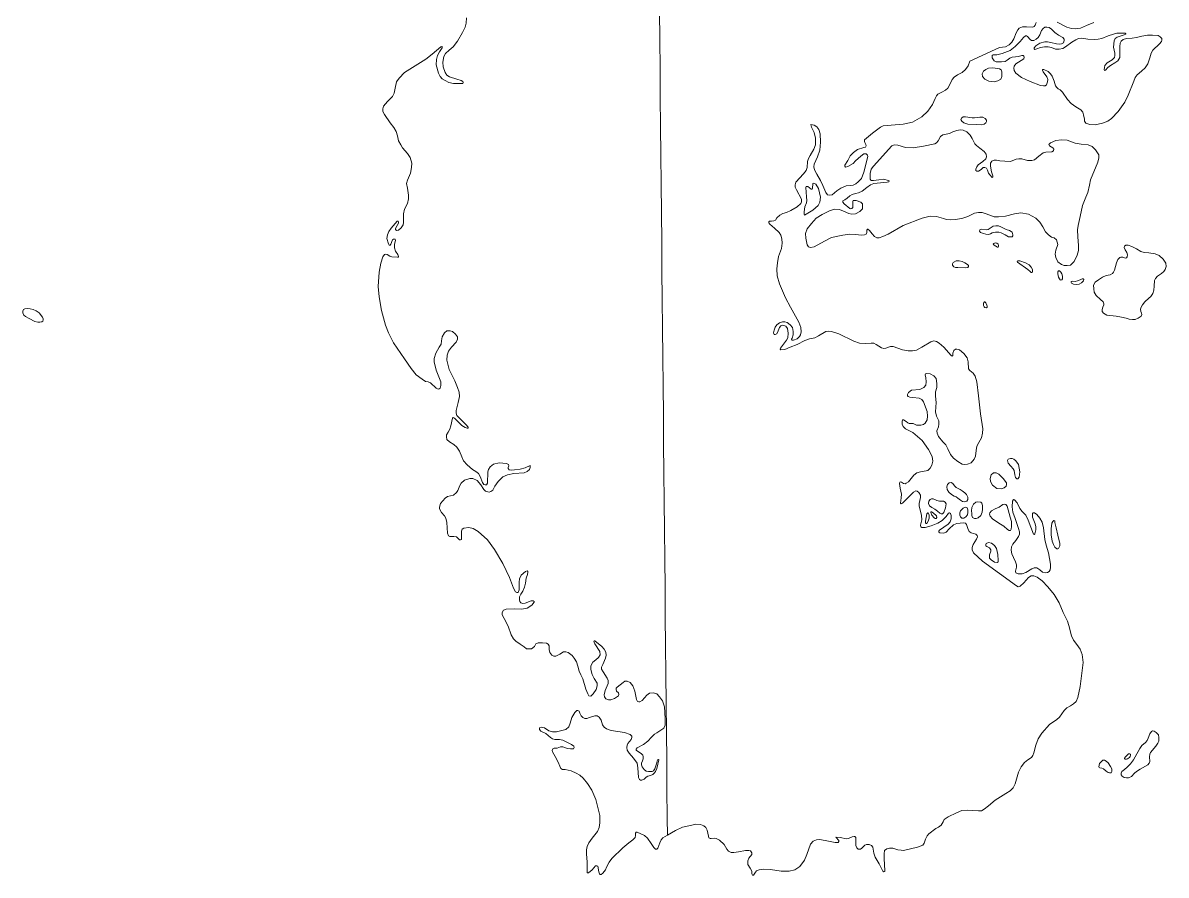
# Model space of a CAD drawing. Header units: metres. Extents: x -835890 to 1024355, y 79891 to 2211954.
# Drawn here: x 126264 to 272503, y 1800279 to 1909306 of the extents above; entities that cross this region are included whole.
import ezdxf

# ---------------------------------------------------------------- set-up
doc = ezdxf.new("R2010")
doc.units = ezdxf.units.M
doc.header["$LTSCALE"] = 2200
doc.layers.add('18', color=7, linetype='Continuous', lineweight=13)

msp = doc.modelspace()

# ---------------------------------------------------------------- linework, layer by layer
at = {"layer": '18'}
for points in [[(183022, 1909957), (182972, 1909282), (182824, 1908772), (182503, 1908072), (181877, 1906970), (181284, 1906229)], [(199534, 1809945), (199825, 1808927), (200075, 1807889), (200075, 1806975), (199992, 1806352), (199773, 1805844), (199067, 1805013), (198651, 1804411), (198443, 1803954), (198339, 1803497), (198381, 1803020), (198464, 1801919), (198443, 1801193), (198443, 1800757), (198443, 1800591), (198610, 1800570), (199067, 1800944), (199503, 1801463), (199669, 1801483), (199815, 1801421), (199919, 1800715), (200002, 1800466), (200106, 1800341), (200231, 1800341), (200438, 1800528), (200771, 1800964), (200937, 1801297), (201280, 1801930), (201592, 1802407), (203026, 1803778), (203795, 1804401), (204293, 1804774), (204584, 1805107), (204647, 1805356), (204647, 1805667), (204709, 1805792), (204834, 1805792), (205301, 1805574), (205779, 1805345), (206174, 1805013), (206611, 1804328), (206964, 1803830), (207193, 1803581), (207359, 1803581), (207484, 1803747), (207754, 1804432), (207899, 1804806), (208107, 1805034), (208710, 1805377), (208687, 1807547), (208652, 1811233), (208616, 1814920), (208581, 1818607), (208545, 1822294), (208510, 1825982), (208474, 1829669), (208439, 1833357), (208403, 1837045), (208368, 1840733), (208332, 1844421), (208297, 1848109), (208261, 1851798), (208225, 1855487), (208190, 1859176), (208154, 1862865), (208119, 1866554), (208083, 1870244), (208048, 1873933), (208012, 1877623), (207977, 1881314), (207941, 1885004), (207906, 1888694), (207870, 1892385), (207834, 1896076), (207799, 1899767), (207763, 1903459), (207728, 1907150), (207692, 1910842)], [(227019, 1804224), (226541, 1802937), (226239, 1802179), (225657, 1801369), (225013, 1800975), (224286, 1800788), (223268, 1800788), (221875, 1800995), (221023, 1801037), (220431, 1800964), (220119, 1800840), (219974, 1800674), (219703, 1800279), (219599, 1800279), (219516, 1800466), (219496, 1800798), (219288, 1801172), (219018, 1801650), (219018, 1802106), (219142, 1802439), (219516, 1802937), (219516, 1803124), (219350, 1803373), (219142, 1803435), (218685, 1803435), (217812, 1803269), (217210, 1803186), (216856, 1803186), (216545, 1803331), (216316, 1803622), (215963, 1804183), (215391, 1804754), (214934, 1804982), (214685, 1805003), (214310, 1804982), (214165, 1804961), (214019, 1805044), (213957, 1805273), (213812, 1806020), (213625, 1806394), (213375, 1806581), (212939, 1806747), (212357, 1806788), (211817, 1806685), (210653, 1806415), (209749, 1805968), (208710, 1805377), (208687, 1807547), (208652, 1811233), (208616, 1814920), (208581, 1818607), (208545, 1822294), (208510, 1825982), (208474, 1829669), (208439, 1833357), (208403, 1837045), (208368, 1840733), (208332, 1844421), (208297, 1848109), (208261, 1851798), (208225, 1855487), (208190, 1859176), (208154, 1862865), (208119, 1866554), (208083, 1870244), (208048, 1873933), (208012, 1877623), (207977, 1881314), (207941, 1885004), (207906, 1888694), (207870, 1892385), (207834, 1896076), (207799, 1899767), (207763, 1903459), (207728, 1907150), (207692, 1910842)], [(255868, 1909349), (255764, 1908996), (255618, 1908830), (255452, 1908747), (254662, 1908788), (254143, 1908788), (253686, 1908643), (253519, 1908414), (253311, 1908020), (253041, 1907272), (252771, 1906857), (252418, 1906483), (251950, 1906245), (251186, 1906163), (247385, 1904387), (247167, 1903816), (246834, 1903359), (246419, 1902965), (245837, 1902674), (245400, 1902362), (245151, 1902051), (244756, 1901241), (244569, 1900971), (244289, 1900691), (243831, 1900421), (243312, 1900172), (243125, 1899964), (242938, 1899611), (242605, 1898864), (242023, 1898013), (241254, 1897286), (240039, 1896611), (238875, 1896341), (236298, 1896154), (235955, 1895957), (234957, 1895189), (233918, 1894337), (233918, 1894130), (233960, 1893984), (234105, 1893735), (234126, 1893569), (234043, 1893424), (233835, 1893382), (233045, 1893112), (232505, 1892718), (232100, 1892292), (231788, 1891711), (231414, 1891109), (231393, 1890963), (231476, 1890860), (231788, 1890922), (232453, 1891316), (232786, 1891649), (233430, 1892271), (233825, 1892541), (234116, 1892562), (234324, 1892396), (234365, 1892230), (234199, 1891752), (234137, 1891358), (233846, 1890216), (233534, 1889406), (233129, 1888960), (232796, 1888711), (232464, 1888524), (232069, 1888482), (231591, 1888441), (230884, 1888150), (230365, 1887797), (229783, 1887319), (229492, 1887257), (229180, 1887319), (228972, 1887589), (228598, 1888503), (228276, 1889136)], [(255116, 1901801), (254002, 1902307), (253294, 1902854), (253071, 1903218), (253010, 1903521), (253051, 1903784), (253283, 1904057), (254296, 1904725), (254357, 1904927), (254316, 1905029), (254195, 1905110), (254033, 1905110), (253607, 1905008), (253223, 1904948), (252797, 1904927), (252494, 1904786), (252190, 1904543), (251906, 1904381), (251441, 1904320), (250752, 1904320), (250509, 1904462), (250246, 1904847), (250246, 1905130), (250367, 1905231), (250833, 1905231), (251542, 1905393), (252534, 1905777), (253182, 1906303), (253850, 1906931), (254245, 1907446), (254509, 1907649), (254650, 1907649), (254772, 1907548), (255096, 1907163), (255278, 1907042), (255562, 1907042), (255865, 1907204), (256149, 1907426), (256351, 1907770), (256574, 1908316), (256756, 1908600), (256999, 1908741), (257222, 1908762), (257546, 1908701), (257850, 1908519), (258275, 1908053), (258731, 1907720), (259298, 1907416), (259480, 1907234), (259480, 1907052), (259359, 1906748), (259136, 1906607), (258893, 1906587), (258468, 1906607), (257759, 1906789), (257334, 1906870), (256989, 1906870), (256362, 1906728), (255835, 1906384), (255612, 1906101), (255612, 1905980), (255714, 1905919), (255957, 1905980), (256422, 1906162), (256929, 1906222), (257394, 1906222), (257820, 1906141), (258346, 1905959), (258832, 1905959), (259298, 1906040), (259642, 1906222), (260452, 1906850), (260938, 1907133), (261303, 1907295), (261667, 1907335), (262477, 1907234), (263308, 1907194), (263814, 1907214), (264270, 1907325), (265100, 1907649), (265768, 1907851), (266214, 1907973), (266740, 1907993), (267267, 1907993), (267348, 1907912), (267348, 1907851), (267145, 1907770), (266254, 1907487), (265971, 1907305), (265849, 1907022), (265768, 1906192), (265930, 1905443), (265950, 1905120), (265890, 1904857), (265606, 1904594), (264978, 1904189), (264675, 1903865), (264604, 1903612), (264563, 1903289), (264624, 1903228), (264766, 1903248)], [(263266, 1909349), (262331, 1908954), (261531, 1908632), (260886, 1908529), (260388, 1908570), (259806, 1908757), (258559, 1909401)], [(264766, 1903248), (265049, 1903592), (265373, 1903855), (265940, 1904199), (266305, 1904442), (266467, 1904644), (266588, 1904887), (266568, 1906283), (266629, 1906728), (266750, 1906971), (267024, 1907163), (267449, 1907285), (268138, 1907345), (268725, 1907426), (269413, 1907588), (270102, 1907730), (270770, 1907730), (271479, 1907689), (271742, 1907527), (271935, 1907295), (271935, 1907113), (271914, 1906910), (271651, 1906607), (270801, 1905818), (270598, 1905413), (270436, 1904847), (270153, 1904078), (269818, 1903542), (269332, 1903117), (268806, 1902672), (268563, 1902328), (268360, 1901842), (267652, 1900061), (267216, 1899161), (266366, 1897967), (265535, 1897077), (265029, 1896733), (264371, 1896460), (263439, 1896278), (262731, 1896298), (262245, 1896480), (262062, 1896743), (262042, 1897006), (261941, 1897553), (261839, 1897876), (261596, 1898160), (260948, 1898584), (260341, 1898989), (259895, 1899495), (259257, 1900436), (258933, 1900719), (258690, 1900881), (258508, 1901023), (258366, 1901265), (258164, 1901832), (257921, 1902479), (257698, 1902803), (257405, 1903076), (256858, 1903339), (256675, 1903339), (256675, 1903238), (256756, 1903036), (257263, 1902408), (257364, 1902065), (257324, 1901741), (257202, 1901397), (257040, 1901235), (256797, 1901235), (256453, 1901296), (255116, 1901801)], [(181284, 1906229), (180790, 1905801), (180329, 1905390), (180106, 1904987), (179975, 1904296), (180024, 1903687), (180271, 1902963), (180485, 1902617), (180815, 1902403), (181753, 1902107), (182346, 1901943), (182561, 1901811), (182593, 1901663), (182544, 1901564), (182231, 1901531), (181342, 1901548), (180749, 1901696), (180263, 1901948), (179884, 1902162), (179637, 1902425), (179439, 1902852), (179143, 1903938), (179176, 1904628), (179291, 1905122), (179571, 1905615), (179884, 1906108), (179884, 1906224), (179835, 1906273), (179736, 1906256), (178616, 1905301), (177798, 1904662), (175087, 1902950), (174383, 1902247), (174076, 1901762), (173897, 1900970), (173744, 1900305), (173539, 1899896), (172925, 1899232), (172414, 1898644), (172324, 1898299), (172324, 1897967), (172529, 1897584), (173245, 1896536), (173731, 1895923), (174012, 1895412), (174191, 1894849), (174332, 1894223), (174613, 1893687), (174844, 1893303), (175483, 1892613), (175815, 1892102), (176020, 1891361), (175995, 1890799), (175854, 1890071), (175445, 1889202), (175342, 1888742), (175445, 1888154), (175598, 1887285), (175598, 1886774), (175445, 1886212), (175099, 1885458), (174946, 1884896), (174971, 1883772), (174895, 1883465), (174664, 1883082), (174332, 1882775), (174076, 1882749), (173948, 1882877), (173948, 1882979), (174153, 1883388), (174306, 1883669), (174306, 1883848), (174255, 1883950), (174153, 1883950), (173360, 1883056), (173079, 1882622), (172900, 1882187), (172823, 1881702), (173028, 1881037), (173130, 1880858), (173232, 1880858), (173334, 1881012), (173539, 1881548), (173693, 1881651), (173897, 1881625), (173910, 1881485), (173782, 1880999), (173808, 1880513), (173910, 1880105), (174217, 1879670), (174319, 1879415), (174319, 1879312), (174191, 1879312), (173475, 1879389), (173219, 1879440), (172861, 1879670), (172631, 1879721), (172503, 1879670), (172299, 1879389), (172043, 1878571), (171851, 1877409)], [(228276, 1889136), (227840, 1889946), (227528, 1890507), (227424, 1890901), (227486, 1891233), (227923, 1892168), (228203, 1893009), (228286, 1894047), (228245, 1895126), (228058, 1895666), (227819, 1895988), (227486, 1896216), (227050, 1896320), (227154, 1895947), (227486, 1895261), (227653, 1894576), (227632, 1893704), (227424, 1893143), (226988, 1892334), (226749, 1891950), (226624, 1891555), (226582, 1890808), (226478, 1890413), (226125, 1889977), (225148, 1888939), (225055, 1888596), (225055, 1888306), (225221, 1887953), (225865, 1886748), (225865, 1886395), (225782, 1886188), (225325, 1885772), (224494, 1885295), (223943, 1885035), (223465, 1884911), (223070, 1884703), (222717, 1884371), (222530, 1884080), (222343, 1883976), (222031, 1883956), (221782, 1883956), (221698, 1883873), (221698, 1883727), (221802, 1883540), (222405, 1883063), (222987, 1882481), (223236, 1882149), (223361, 1881692), (223392, 1881121), (223309, 1880457), (222935, 1879398), (222810, 1878609), (222686, 1877841), (222758, 1876958), (223029, 1875920), (223797, 1874135), (224452, 1872920), (225512, 1871010), (225761, 1870345), (225813, 1869774), (225751, 1869401), (225605, 1869172), (225315, 1868881), (224837, 1868715), (224608, 1868736), (224566, 1868840), (224650, 1868985), (224816, 1869401), (224816, 1869816), (224712, 1870335), (224400, 1870667), (224047, 1870958), (223714, 1871062), (223444, 1871062), (223029, 1870916), (222717, 1870688), (222488, 1870376), (222363, 1869982), (222301, 1869650), (222363, 1869442), (222509, 1869421), (222717, 1869546), (222862, 1869920), (223029, 1870356), (223236, 1870543), (223465, 1870626), (223839, 1870501), (224088, 1870190), (224172, 1869629), (224109, 1869027), (223964, 1868695), (223174, 1867698), (223132, 1867573), (223236, 1867470), (223714, 1867532), (224400, 1867802), (225315, 1868155), (226271, 1868674), (226894, 1868902), (227559, 1869027), (228016, 1869255)], [(228500, 1884807), (229422, 1885280), (230094, 1885454), (230717, 1885429), (231215, 1885230), (231913, 1884932), (232311, 1884832), (232785, 1884857), (233308, 1885180), (233656, 1885529), (233681, 1885852), (233681, 1886150), (233432, 1886374), (232859, 1886573), (232535, 1886598), (232461, 1886598), (232411, 1886499), (232411, 1886200), (232411, 1885951), (232411, 1885703), (232286, 1885553), (232162, 1885504), (232037, 1885553), (231315, 1886175), (231165, 1886374), (231165, 1886523), (231415, 1886673), (231713, 1886872), (232062, 1887170), (232361, 1887369), (232760, 1887468), (233158, 1887543), (233607, 1887767), (234229, 1888264), (234703, 1888588), (235126, 1888737), (236820, 1888911), (237032, 1888978), (237057, 1889077), (236957, 1889152), (236384, 1889301), (235761, 1889226), (235064, 1889127), (234765, 1889152), (234665, 1889301), (234640, 1889550), (234640, 1890023), (234790, 1890570), (235089, 1890994), (237406, 1893557), (237742, 1893694), (238165, 1893644), (239162, 1893370), (240158, 1893321), (241453, 1893520), (242898, 1893818), (243147, 1893968), (243322, 1894217), (243658, 1894752), (243957, 1895001), (244356, 1895075), (244804, 1895150), (245227, 1895374), (245726, 1895548), (246149, 1895623), (246548, 1895573), (247021, 1895349), (247420, 1894951), (247694, 1894528), (248017, 1893831), (248242, 1893607), (248690, 1893283), (249238, 1892860), (249500, 1892524), (249525, 1892176), (249425, 1891927), (249051, 1891578), (248453, 1891130), (248279, 1890882), (248179, 1890608), (248179, 1890434), (248279, 1890334), (248503, 1890334), (248852, 1890558), (249101, 1890782), (249325, 1890807), (249525, 1890707), (249674, 1890458), (249799, 1890085), (249948, 1889861), (250247, 1889538), (250347, 1889562), (250347, 1889737), (250172, 1890259), (250023, 1890956), (250023, 1891354), (250222, 1891603), (250521, 1891728), (250795, 1891753), (251243, 1891653), (251866, 1891603)], [(251866, 1891603), (252589, 1891578), (253311, 1891852), (253660, 1891927), (254058, 1891927), (254781, 1891703), (255304, 1891678), (255665, 1891765), (256238, 1892263), (256786, 1892686), (257135, 1892785), (257882, 1892810), (258106, 1892935), (258131, 1893159), (258031, 1893333), (257583, 1893557), (257508, 1893731), (257708, 1893955), (258380, 1894254), (259128, 1894353), (259850, 1894279), (260871, 1893930), (261644, 1893806), (262528, 1893694), (263051, 1893470), (263474, 1893072), (263873, 1892425), (263873, 1892026), (263773, 1891504), (262827, 1889214), (262690, 1888554), (262466, 1887584), (262216, 1886987), (261818, 1885941), (261494, 1884523), (261232, 1883365), (261183, 1882818), (261208, 1881947), (261282, 1880827), (261282, 1880180), (261120, 1879570), (260747, 1878798), (260249, 1878301), (259825, 1878251), (259451, 1878251), (259128, 1878375), (258654, 1878749), (258380, 1879296), (258305, 1879719), (258380, 1880217), (258629, 1880939), (258580, 1881237), (258480, 1881536), (258181, 1881785), (257832, 1881909), (257459, 1882183), (257085, 1882581), (256736, 1883228), (256362, 1883801), (255839, 1884323), (254905, 1884834), (253934, 1884983), (253112, 1884859), (251941, 1884585), (251069, 1884485), (250521, 1884510), (249475, 1884883), (248989, 1885045), (248491, 1885045), (247993, 1884946), (247121, 1884523), (246373, 1884299), (245526, 1884149), (244929, 1884124), (244430, 1884149), (244032, 1884299), (243135, 1884547), (242300, 1884560), (241304, 1884336), (238863, 1883365), (236945, 1882270), (236285, 1881984), (235786, 1881810), (235487, 1881810), (235188, 1881959), (234890, 1882332), (234566, 1882756), (234366, 1882930), (234292, 1882930), (234217, 1882805), (234217, 1882482), (234117, 1882283), (233918, 1882183), (233594, 1882158), (232722, 1882233), (232000, 1882258), (231128, 1882158), (229708, 1881860), (228799, 1881399), (227479, 1880652), (227030, 1880553)], [(227030, 1880553), (226756, 1880652), (226607, 1880901), (226407, 1881748), (226383, 1882345), (226607, 1882942), (227130, 1883639), (227753, 1884311), (228500, 1884807)], [(171851, 1877409), (171723, 1875594), (171825, 1874265), (172145, 1872489), (172631, 1870624), (173015, 1869653), (173667, 1868362), (175074, 1866318), (175943, 1865092), (176557, 1864274), (177325, 1863712), (177759, 1863431), (178092, 1863405), (178424, 1863252), (179115, 1862587), (179371, 1862459), (179524, 1862485), (179652, 1862587), (179729, 1862919), (179729, 1863379), (179140, 1864887), (178885, 1865960), (178885, 1866369), (179089, 1867034), (179524, 1867800), (179754, 1868209), (179831, 1868618), (179908, 1869129), (180189, 1869666), (180496, 1869921), (180931, 1869921), (181238, 1869819), (181621, 1869487), (181852, 1869155), (181852, 1868822), (181673, 1868465), (181110, 1867800), (180701, 1867315), (180547, 1866778), (180483, 1866152), (180790, 1864977), (181506, 1863494), (181864, 1862677), (182056, 1862051), (182107, 1861514), (181954, 1860722), (181673, 1859725), (181673, 1859393), (181775, 1859086), (182184, 1858652), (182977, 1857885), (183207, 1857579), (183207, 1857451), (183105, 1857451), (182849, 1857553), (182414, 1857809), (181928, 1858269), (181494, 1858754), (181315, 1858831), (181212, 1858729), (181020, 1857745), (180893, 1857336), (180662, 1856927), (180458, 1856595), (180432, 1856339), (180509, 1856007), (180816, 1855726), (181378, 1855368), (181788, 1855010), (182095, 1854525), (182414, 1853771), (182645, 1853260), (183079, 1852749), (183770, 1852187), (184205, 1851931), (184537, 1851650), (184767, 1851292), (185074, 1850500), (185228, 1850270), (185381, 1850193), (185560, 1850219), (185688, 1850423), (185739, 1851880), (185842, 1852161), (186046, 1852519), (186481, 1852851), (187197, 1853004), (188118, 1852928), (188374, 1852826), (188425, 1852647), (188323, 1852417), (188323, 1852289), (188451, 1852110), (188732, 1852084), (189167, 1852136), (189857, 1852212), (190497, 1852391), (191136, 1852698), (191162, 1852417), (191085, 1852187), (190753, 1851906)], [(228016, 1869255), (228993, 1869816), (229346, 1869878), (229720, 1869837), (230635, 1869504), (232568, 1868570), (233264, 1868352), (234033, 1868269), (234781, 1868352), (235093, 1868331), (235425, 1868144), (236090, 1867750), (236402, 1867667), (236630, 1867708), (237233, 1867916), (237566, 1867916), (238802, 1867490), (239509, 1867345), (240070, 1867345), (240569, 1867449), (241275, 1867802), (242418, 1868508), (242772, 1868612), (243135, 1868539), (243468, 1868331), (244070, 1867812), (245006, 1866732), (245130, 1866670), (245213, 1866774), (245234, 1867044), (245338, 1867376), (245546, 1867563), (245733, 1867584), (246065, 1867480), (246606, 1867002), (247042, 1866442), (247167, 1865943), (247229, 1865030), (247385, 1864833), (247822, 1864500), (248092, 1864106), (248300, 1863400), (248507, 1861573), (248767, 1859278), (249037, 1857389), (249027, 1856797), (248881, 1856237), (248528, 1855634), (248320, 1855219), (248258, 1854928), (248133, 1853870), (247957, 1853506), (247562, 1853029), (247105, 1852842), (246710, 1852800), (246419, 1852862), (245878, 1853195), (245297, 1853631), (244902, 1854108), (244590, 1854793), (244320, 1855313), (243925, 1855728), (243405, 1856392), (243198, 1856828), (243187, 1857109), (243374, 1857607), (243416, 1857981), (243416, 1858375), (243125, 1858998), (243021, 1859559), (243083, 1860721), (243011, 1861562), (243011, 1862102), (243177, 1862663), (243177, 1863161), (243094, 1863805), (242803, 1864137), (242314, 1864397), (241857, 1864459), (241712, 1864417), (241691, 1864272), (241774, 1863877), (241816, 1863400), (241774, 1862964), (241525, 1862673), (241005, 1862424), (239924, 1862299), (239530, 1862030), (239405, 1861760), (239426, 1861593), (239509, 1861490), (239717, 1861427), (240111, 1861386), (240901, 1861282), (241234, 1861137), (241483, 1860846), (241951, 1859569), (241992, 1858988), (241930, 1858510), (241680, 1858095), (241452, 1857908)], [(241452, 1857908), (241140, 1857825), (240808, 1857825), (240558, 1857846), (240143, 1858053), (239893, 1858074), (239623, 1858074), (239478, 1858136), (239270, 1858323), (238896, 1858531), (238792, 1858510), (238729, 1858323), (238729, 1857950), (238875, 1857659), (239176, 1857379), (240111, 1856901), (241296, 1855863), (242127, 1854742), (242564, 1853828), (242657, 1853257), (242533, 1852717), (242325, 1852323), (242034, 1852053), (241805, 1851990), (241099, 1851887), (240600, 1851741), (240226, 1851451), (239540, 1850599), (239259, 1850402), (239114, 1850340), (238927, 1850360), (238657, 1850568), (238511, 1850610), (238449, 1850568), (238407, 1850381), (238490, 1849779), (238636, 1849011), (238615, 1848533), (238532, 1847869), (238594, 1847786), (238802, 1847848), (239280, 1848388), (240195, 1849281), (240465, 1849447), (240673, 1849405), (240860, 1849239), (241067, 1848907), (241088, 1848575), (240901, 1847827), (240901, 1847474), (241057, 1847028), (241223, 1846301), (241265, 1845741), (241099, 1845035), (241140, 1844848), (241265, 1844765), (241660, 1844765), (242429, 1844972), (243301, 1845325), (243842, 1845637), (244361, 1846177), (244673, 1846571), (244798, 1846613), (244922, 1846530), (244985, 1846280), (244985, 1845844), (244860, 1845491), (244611, 1845159), (243530, 1844412), (243447, 1844266), (243447, 1844142), (243551, 1844059), (244070, 1844038), (244361, 1844163), (244756, 1844578), (245297, 1845097), (245733, 1845263), (246564, 1845367), (246824, 1845294), (246969, 1845128), (247136, 1844630), (247323, 1844256), (247572, 1844048), (248175, 1843882), (248341, 1843716), (248362, 1843550), (248258, 1843259), (247801, 1842574), (247697, 1842200), (247697, 1841889), (247874, 1841526), (249017, 1840425), (253360, 1837269), (253578, 1837176), (253848, 1837259), (254306, 1837653), (254908, 1838359), (255220, 1838546), (255594, 1838588), (256010, 1838401), (256654, 1837923)], [(190753, 1851906), (190394, 1851752), (189064, 1851650), (188272, 1851497), (187658, 1851216), (187069, 1850653), (186635, 1850040), (186366, 1849542), (186136, 1849363), (185906, 1849286), (185420, 1849414), (185241, 1849593), (184831, 1850206), (184371, 1850743), (183808, 1850998), (183450, 1851024), (182734, 1850794), (182325, 1850411), (182171, 1850130), (181890, 1849491), (181711, 1849235), (181327, 1848903), (180586, 1848699), (180266, 1848507), (179703, 1847817), (179550, 1847357), (179550, 1847127), (179806, 1846667), (180215, 1846233), (180368, 1845951), (180496, 1845389), (180560, 1844022), (180688, 1843690), (180893, 1843588), (181404, 1843588), (181711, 1843537), (182120, 1843153), (182248, 1843153), (182376, 1843230), (182376, 1843434), (182376, 1844278), (182453, 1844533), (182657, 1844661), (183322, 1844763), (183859, 1844610), (184524, 1844227), (185701, 1843179), (186609, 1841939), (187658, 1840151), (188502, 1838362), (189013, 1837008), (189269, 1836522), (189448, 1836420), (189627, 1836445), (189729, 1836778), (189729, 1837749), (189781, 1838183), (190011, 1838643), (190548, 1839129), (190778, 1839205), (190855, 1839129), (190855, 1839026), (190804, 1838745), (190625, 1838260), (190548, 1837646), (190433, 1837097), (190228, 1836611), (189972, 1836203), (189793, 1835870), (189793, 1835513), (189819, 1835283), (189972, 1835104), (190228, 1835027), (190535, 1835053), (191277, 1835385), (191533, 1835385), (191661, 1835283), (191661, 1835180), (191379, 1834823), (190765, 1834439), (190049, 1834312), (189128, 1834337), (188105, 1834312), (187747, 1834158), (187594, 1833877), (187594, 1833596), (187837, 1833123), (188348, 1832127), (188732, 1831028), (189013, 1830517), (189320, 1830210), (189857, 1829827), (190394, 1829469), (190701, 1829239), (191059, 1829213), (191315, 1829239), (191724, 1829546), (191878, 1829852), (192185, 1829980), (192748, 1829980), (193233, 1829955)], [(256654, 1837923), (257361, 1837176), (258171, 1836200), (258815, 1835120), (259324, 1833885), (259574, 1833386), (259886, 1832763), (260073, 1832203), (260405, 1830895), (260644, 1830324), (261060, 1829763), (261496, 1829182), (261766, 1828517), (261870, 1827479), (261507, 1824396), (261216, 1822984), (260977, 1822496), (260665, 1822185), (260291, 1821935), (259792, 1821686), (259480, 1821333), (258878, 1820482), (258504, 1820170), (257589, 1819548), (256602, 1818437), (256145, 1817731), (255833, 1816900), (255563, 1815924), (255449, 1815582), (255262, 1815333), (254825, 1815021), (254389, 1814668), (253973, 1814128), (253599, 1813443), (253183, 1811948), (252924, 1811460), (252570, 1811045), (252009, 1810734), (250638, 1809882), (249765, 1809155), (249224, 1808719), (248881, 1808522), (248507, 1808522), (247073, 1808605), (246367, 1808543), (245702, 1808232), (244642, 1807754), (244122, 1807380), (243966, 1807100), (243717, 1806685), (243405, 1806415), (243031, 1806228), (242138, 1805584), (241930, 1805314), (241722, 1804878), (241556, 1804380), (241369, 1804131), (240714, 1803871), (238927, 1803435), (238594, 1803456), (238199, 1803497), (237555, 1803726), (237098, 1803747), (236765, 1803664), (236475, 1803414), (236423, 1802989), (236423, 1802345), (236526, 1800892), (236506, 1800726), (236402, 1800684), (236277, 1800788), (235799, 1801743), (235300, 1802594), (235113, 1803093), (234968, 1803840), (234802, 1804068), (234511, 1804193), (234178, 1804193), (233970, 1804110), (233575, 1803715), (233388, 1803612), (233118, 1803591), (232952, 1803757), (232827, 1804089), (232827, 1805086), (232703, 1805210), (232578, 1805231), (232329, 1805190), (231871, 1804961), (231580, 1804920), (230863, 1805096), (230261, 1805117), (230635, 1804723), (230635, 1804577), (230531, 1804473), (230178, 1804473), (229325, 1804639), (228203, 1804826), (227767, 1804806), (227372, 1804619), (227019, 1804224)], [(193233, 1829955), (193464, 1829827), (193592, 1829622), (193592, 1829162), (193668, 1828754), (193924, 1828421), (194193, 1828306), (194448, 1828306), (194960, 1828562), (195420, 1828843), (195702, 1828843), (196034, 1828741), (196546, 1828357), (196802, 1828051), (197083, 1827565), (197236, 1827029), (197415, 1826390), (197646, 1825904), (197876, 1825393), (198259, 1824064), (198515, 1823451), (198669, 1823221), (198899, 1823170), (199206, 1823451), (199589, 1824039), (199717, 1824499), (199717, 1824857), (199334, 1825419), (199103, 1825930), (198899, 1826594), (198899, 1827054), (199180, 1827514), (199564, 1827821), (199896, 1828102), (200101, 1828460), (200075, 1828869), (199410, 1829865), (199308, 1830172), (199334, 1830248), (199410, 1830248), (200331, 1829533), (200638, 1829201), (200817, 1828817), (200868, 1828434), (200792, 1828051), (200433, 1827233), (200293, 1826888), (200293, 1826607), (200472, 1826275), (201009, 1825457), (201137, 1825176), (201111, 1824793), (200753, 1823898), (200625, 1823362), (200651, 1823106), (200843, 1822838), (201175, 1822684), (201482, 1822684), (201943, 1822889), (202454, 1823195), (202505, 1823400), (202454, 1823604), (202198, 1823834), (202173, 1824013), (202173, 1824192), (202301, 1824345), (202684, 1824627), (203068, 1824933), (203247, 1825112), (203554, 1825112), (203938, 1824933), (204296, 1824499), (204551, 1823834), (204756, 1822761), (204884, 1822506), (205037, 1822429), (205165, 1822429), (205498, 1822633), (206086, 1823298), (206419, 1823553), (206892, 1823587), (207352, 1823459), (207710, 1823102), (208094, 1822566), (208324, 1821800), (208426, 1820318), (208426, 1819476), (208273, 1819091), (207348, 1818478), (207037, 1818312), (206663, 1817918), (206226, 1817419), (205665, 1817004), (204834, 1816568), (204730, 1816381), (204730, 1816277), (205395, 1815779), (205561, 1815613), (205603, 1815447), (205603, 1815177), (205520, 1814907)], [(205520, 1814907), (205416, 1814616), (205416, 1814388), (205478, 1814139), (205748, 1813807), (205977, 1813578), (206309, 1813516), (206746, 1813537), (206933, 1813620), (207099, 1813890), (207307, 1814533), (207452, 1815032), (207556, 1815073), (207598, 1815011), (207348, 1813931), (207203, 1813557), (207078, 1813370), (206829, 1813163), (206538, 1813038), (206226, 1812955), (205998, 1812831), (205727, 1812561), (205436, 1812415), (205270, 1812415), (205125, 1812519), (205000, 1812768), (204938, 1813993), (204834, 1814596), (204387, 1815250), (203805, 1815872), (203576, 1816246), (203535, 1816599), (203556, 1816890), (203660, 1817139), (204075, 1817637), (204179, 1817887), (204179, 1818053), (203930, 1818281), (203202, 1818530), (201529, 1818769), (200906, 1818977), (200615, 1819205), (200428, 1819496), (200220, 1820119), (199992, 1820492), (199742, 1820658), (199410, 1820638), (198765, 1820430), (198412, 1820326), (198163, 1820326), (197872, 1820451), (197664, 1820679), (197518, 1820991), (197415, 1821261), (197269, 1821323), (197124, 1821323), (196853, 1821094), (196500, 1820451), (196282, 1819734), (196095, 1819236), (195700, 1818925), (194515, 1818592), (194017, 1818592), (193539, 1818759), (192978, 1819132), (192562, 1819215), (192354, 1819132), (192354, 1818904), (192520, 1818717), (193144, 1818385), (193767, 1817887), (194017, 1817720), (194328, 1817637), (194890, 1817637), (195347, 1817554), (196427, 1816973), (196760, 1816765), (196802, 1816599), (196677, 1816454), (196303, 1816454), (195949, 1816475), (195347, 1816703), (195014, 1816703), (194599, 1816537), (194214, 1816506), (194048, 1816423), (193986, 1816236), (194006, 1816049), (194339, 1815447), (194734, 1814720), (194942, 1814222), (195087, 1813931), (195295, 1813807), (195627, 1813786), (196417, 1813640), (197051, 1813319), (197508, 1813069), (197945, 1812696), (198485, 1812010), (199046, 1811138), (199534, 1809945)]]:
    msp.add_lwpolyline(points, dxfattribs=at)
for points in [[(250317, 1903562), (251167, 1903440), (251410, 1903278), (251491, 1903056), (251491, 1902429), (251370, 1902085), (250985, 1901882), (250499, 1901781), (249831, 1901862), (249304, 1902105), (249021, 1902429), (248980, 1902793), (249122, 1903117), (249426, 1903339), (249770, 1903501)], [(248241, 1896288), (247147, 1896329), (246641, 1896511), (246378, 1896713), (246256, 1896935), (246317, 1897118), (246520, 1897279), (246844, 1897300), (247694, 1897138), (247978, 1897138), (248383, 1897199), (248666, 1897259), (249071, 1897239), (249375, 1897057), (249537, 1896855), (249537, 1896672), (249436, 1896531), (249213, 1896349), (248929, 1896248)], [(226482, 1887071), (226407, 1888239), (226457, 1888389), (226657, 1888389), (227080, 1888016), (227205, 1888016), (227279, 1888115), (227329, 1888737), (227429, 1888787), (227678, 1888687), (228052, 1888115), (228301, 1887021), (228226, 1886349), (227977, 1885951), (227329, 1885354), (226258, 1884708), (226183, 1884807), (226183, 1885131), (226283, 1885777), (226482, 1886300), (226532, 1886598)], [(250661, 1882528), (250266, 1882434), (250039, 1882321), (249776, 1882246), (249436, 1882265), (249135, 1882340), (248777, 1882491), (248645, 1882679), (248683, 1882829), (248909, 1882905), (249493, 1882848), (249719, 1882867), (250002, 1883055), (250379, 1883281), (250699, 1883338), (251057, 1883338), (251377, 1883206), (251717, 1883036), (252056, 1882886), (252471, 1882735), (252791, 1882528), (252866, 1882378), (252885, 1882190), (252885, 1882058), (252791, 1881926), (252621, 1881926), (252357, 1881926), (251905, 1882171), (251396, 1882434), (251114, 1882528)], [(250718, 1880722), (250511, 1880873), (250398, 1881004), (250454, 1881098), (250624, 1881155), (250831, 1881117), (251038, 1880986), (251076, 1880816), (251076, 1880684), (251001, 1880628), (250925, 1880628)], [(264852, 1876999), (265361, 1877093), (265644, 1877244), (265775, 1877395), (265907, 1877658), (266134, 1878618), (266341, 1879052), (266567, 1879277), (266718, 1879353), (266944, 1879353), (267283, 1879221), (267415, 1879240), (267528, 1879390), (267547, 1879616), (267472, 1879918), (267255, 1880285), (267142, 1880586), (267179, 1880755), (267330, 1880850), (267632, 1880850), (268122, 1880718), (268706, 1880379), (269252, 1880059), (269686, 1879927), (270270, 1879908), (271080, 1879776), (271627, 1879550), (272136, 1879080), (272447, 1878562), (272503, 1878148), (272390, 1877771), (272221, 1877508), (271919, 1877225), (271391, 1876886), (271146, 1876623), (271015, 1876340), (270958, 1875625), (270930, 1875107), (270817, 1874674), (270553, 1874297), (270289, 1874071), (269761, 1873619), (269460, 1873224), (269290, 1872942), (269234, 1872697), (269262, 1872367), (269356, 1872179), (269394, 1872010), (269318, 1871803), (268942, 1871539), (268527, 1871351), (268188, 1871351), (267792, 1871388), (267377, 1871539), (266812, 1871671), (266115, 1871765), (264909, 1871934), (264475, 1872160), (264315, 1872396), (264315, 1872640), (264390, 1872942), (264522, 1873224), (264522, 1873375), (264428, 1873601), (264126, 1873921), (263542, 1874448), (263316, 1874862), (263241, 1875295), (263231, 1875738), (263420, 1876152), (263834, 1876453), (264343, 1876754)], [(245875, 1878013), (245564, 1878025), (245337, 1878082), (245168, 1878289), (245168, 1878496), (245262, 1878647), (245639, 1878854), (246035, 1878854), (246393, 1878778), (246770, 1878628), (247109, 1878383), (247222, 1878251), (247222, 1878119), (247147, 1878025), (246864, 1877969)], [(254826, 1877734), (253507, 1878713), (253469, 1878826), (253545, 1878882), (253790, 1878844), (254525, 1878600), (254977, 1878336), (255241, 1878054), (255392, 1877752), (255410, 1877508), (255373, 1877376), (255260, 1877376), (255090, 1877489)], [(258727, 1876754), (258633, 1877187), (258633, 1877470), (258746, 1877564), (258859, 1877564), (259048, 1877413), (259180, 1877187), (259236, 1876886), (259236, 1876566), (259142, 1876434), (259029, 1876378), (258935, 1876416), (258859, 1876547)], [(260847, 1876237), (261168, 1876312), (261507, 1876444), (261752, 1876576), (261884, 1876576), (261959, 1876463), (261922, 1876312), (261695, 1876048), (261394, 1875879), (261036, 1875822), (260640, 1875860), (260395, 1875992), (260339, 1876105), (260376, 1876199), (260546, 1876255)], [(249578, 1873186), (249615, 1873055), (249615, 1872942), (249521, 1872866), (249333, 1872904), (249220, 1872979), (249144, 1873149), (249144, 1873394), (249182, 1873544), (249257, 1873619), (249333, 1873619), (249446, 1873506)], [(127784, 1871122), (127054, 1871476), (126581, 1871747), (126379, 1871920), (126275, 1872191), (126264, 1872411), (126348, 1872633), (126529, 1872738), (126848, 1872765), (127203, 1872731), (127593, 1872640), (127975, 1872481), (128347, 1872192), (128778, 1871664), (128876, 1871463), (128876, 1871324), (128810, 1871126), (128705, 1871070), (128587, 1871042), (128427, 1871022), (128184, 1871035)], [(252648, 1852579), (252311, 1852988), (252214, 1853325), (252311, 1853494), (252600, 1853590), (252793, 1853590), (253033, 1853494), (253274, 1853277), (253612, 1852796), (253780, 1851881), (253684, 1851207), (253539, 1850966), (253395, 1850966), (253226, 1851159), (253130, 1851472), (253058, 1852025), (252937, 1852242)], [(251660, 1851039), (252070, 1850485), (252070, 1850244), (252022, 1850028), (251805, 1849835), (251395, 1849691), (250865, 1849739), (250311, 1850148), (250022, 1850629), (249998, 1851039), (250143, 1851472), (250432, 1851737), (250769, 1851737), (251106, 1851592)], [(245867, 1848523), (245662, 1848680), (245397, 1848776), (245036, 1848969), (244698, 1849282), (244506, 1849595), (244457, 1849956), (244554, 1850244), (244747, 1850485), (244987, 1850509), (245228, 1850389), (245445, 1850100), (245662, 1849883), (246144, 1849619), (246421, 1849462), (246734, 1849197), (246975, 1848981), (247119, 1848644), (247119, 1848331), (246999, 1848114), (246734, 1848018), (246445, 1848066), (246180, 1848235)], [(243253, 1846822), (242916, 1847110), (242530, 1847303), (242241, 1847543), (242097, 1847808), (242145, 1848120), (242314, 1848313), (242482, 1848409), (242723, 1848409), (243181, 1848217), (243494, 1848120), (244024, 1848120), (244241, 1848000), (244361, 1847784), (244265, 1847279), (244072, 1846677), (243879, 1846485), (243735, 1846485), (243542, 1846605)], [(246216, 1846899), (246361, 1847043), (246553, 1847212), (246794, 1847332), (247035, 1847260), (247156, 1847019), (247156, 1846682), (247083, 1846369), (246891, 1846105), (246626, 1845960), (246385, 1845960), (246192, 1846105), (246120, 1846345), (246120, 1846634)], [(247613, 1846899), (247661, 1847308), (247878, 1847717), (248143, 1847982), (248408, 1848054), (248794, 1848006), (248938, 1847862), (249010, 1847573), (249010, 1847116), (248986, 1846730), (248794, 1846273), (248480, 1846008), (248215, 1845912), (247975, 1845912), (247734, 1846032), (247637, 1846297), (247637, 1846562)], [(251106, 1845286), (250299, 1845876), (249986, 1846189), (249914, 1846454), (249962, 1846646), (250179, 1846887), (250636, 1847152), (251166, 1847368), (251600, 1847681), (251769, 1847753), (252010, 1847681), (252178, 1847489), (252564, 1846093), (252708, 1845515), (252708, 1844889), (252684, 1844528), (252612, 1844384), (252443, 1844360), (252226, 1844480), (251745, 1844913)], [(253612, 1844637), (253178, 1845888), (252901, 1846718), (252805, 1847392), (252853, 1848138), (252997, 1848331), (253118, 1848283), (253455, 1847898), (253792, 1847200), (254081, 1846815), (254563, 1846309), (254852, 1845708), (255527, 1843902), (255623, 1843854), (255719, 1843951), (255816, 1844432), (255816, 1844817), (255744, 1845226), (255430, 1846069), (255430, 1846526), (255479, 1846622), (255671, 1846622), (255960, 1846430), (256346, 1845948), (256635, 1845419), (256828, 1844721), (256996, 1843229), (257165, 1842482), (257454, 1841520), (257707, 1840064), (257707, 1839630), (257683, 1839317), (257538, 1839125), (257345, 1838981), (257056, 1838956), (256671, 1839053), (256334, 1839342), (255972, 1839582), (255804, 1839606), (255611, 1839582), (255322, 1839462), (254575, 1839005), (254093, 1838812), (253563, 1838812), (253274, 1838956), (253226, 1839149), (253347, 1839678), (253347, 1839967), (253250, 1840376), (252985, 1840906), (252768, 1841363), (252696, 1841869), (252720, 1842278), (252889, 1842615), (253298, 1843072), (253636, 1843602), (253732, 1843914), (253732, 1844179)], [(241711, 1845571), (241892, 1846502), (242012, 1846622), (242085, 1846622), (242181, 1846333), (242181, 1845924), (242085, 1845563), (241892, 1845274), (241796, 1845250), (241723, 1845347)], [(242819, 1845980), (242530, 1846341), (242386, 1846653), (242386, 1846749), (242482, 1846774), (242723, 1846629), (243133, 1846244), (243181, 1846028), (243108, 1845908), (242964, 1845908)], [(257924, 1843000), (257779, 1843794), (257779, 1844588), (257900, 1845286), (258008, 1845539), (258128, 1845635), (258249, 1845587), (258273, 1845395), (258417, 1844721), (258634, 1843782), (258899, 1842723), (258899, 1842410), (258755, 1842073), (258658, 1842025), (258514, 1842025), (258273, 1842242), (258080, 1842555)], [(250974, 1841303), (251034, 1840545), (251034, 1840376), (250889, 1840256), (250528, 1840304), (250119, 1840617), (249926, 1840834), (249902, 1841050), (249926, 1841243), (250094, 1841724), (250094, 1841893), (249926, 1842133), (249565, 1842302), (249444, 1842422), (249444, 1842567), (249492, 1842711), (249781, 1842831), (250167, 1842735), (250552, 1842446), (250793, 1842061)], [(268545, 1815403), (269149, 1816461), (269414, 1816858), (269856, 1817226), (270062, 1817490), (270224, 1817799), (270416, 1818372), (270629, 1818647), (270776, 1818721), (270968, 1818706), (271233, 1818530), (271513, 1818235), (271586, 1817882), (271557, 1817397), (271454, 1817147), (271174, 1816764), (270482, 1815984), (270401, 1815756), (270386, 1815403), (270401, 1814815), (270342, 1814609), (270165, 1814403), (269179, 1813843), (268707, 1813549), (268464, 1813336), (268052, 1812895), (267669, 1812718), (267434, 1812718), (267154, 1812777), (266874, 1812953), (266756, 1813130), (266756, 1813336), (266844, 1813557), (267198, 1813792), (267522, 1814072), (267964, 1814498), (268332, 1815028)], [(265394, 1814182), (265541, 1813858), (265556, 1813682), (265541, 1813520), (265453, 1813387), (265276, 1813387), (265070, 1813417), (264834, 1813564), (264510, 1813873), (264290, 1813976), (264010, 1814020), (263936, 1814049), (263892, 1814138), (263921, 1814358), (263980, 1814550), (264216, 1814815), (264407, 1814991), (264599, 1814991), (264849, 1814859), (265070, 1814653)], [(267816, 1815337), (267581, 1815160), (267419, 1815101), (267257, 1815116), (267183, 1815204), (267227, 1815322), (267463, 1815572), (267699, 1815778), (267846, 1815793), (267934, 1815734), (267934, 1815631), (267890, 1815455)]]:
    msp.add_lwpolyline(points, close=True, dxfattribs=at)

doc.saveas('drawing.dxf')
